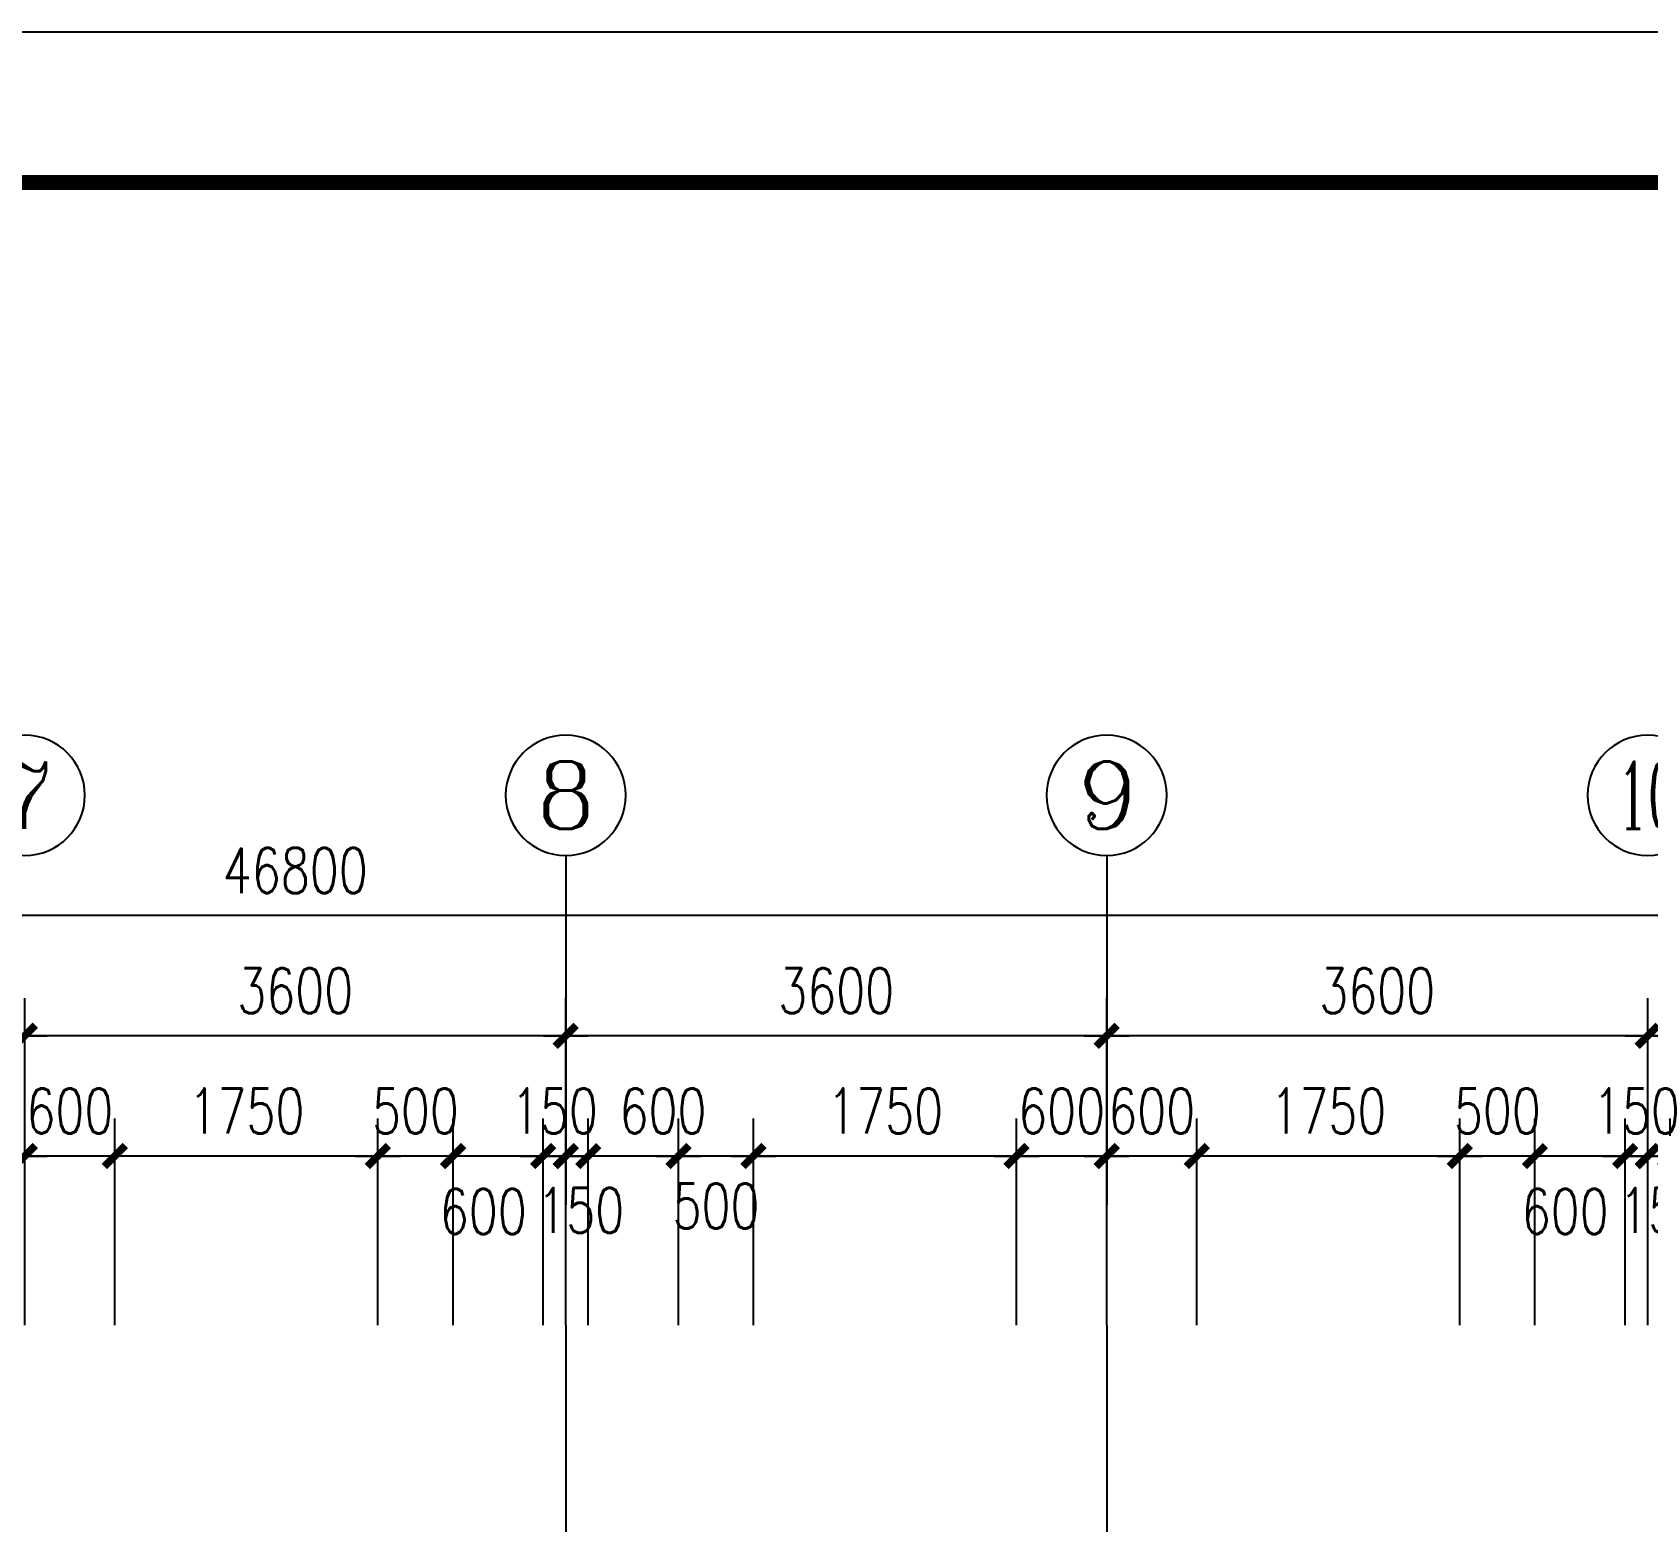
# Model space of a CAD drawing. Extents: x -105837 to 547563, y 466041 to 508041.
# Drawn here: x 100320 to 111070, y 498131 to 508041 of the extents above; entities that cross this region are included whole.
import ezdxf
from ezdxf.enums import TextEntityAlignment as Align

# ---------------------------------------------------------------- set-up
doc = ezdxf.new("R2010")
doc.units = 0
doc.header["$LTSCALE"] = 1000
doc.header["$MEASUREMENT"] = 0
doc.linetypes.add('DOTE', pattern=[2.42, 2, -0.2, 0.02, -0.2])
doc.layers.get('0').update_dxf_attribs({"linetype": 'CONTINUOUS'})
doc.layers.get('DEFPOINTS').update_dxf_attribs({"linetype": 'CONTINUOUS'})
for name, color, linetype in [('AXIS', 3, 'CONTINUOUS'), ('AXIS_TEXT', 7, 'CONTINUOUS'), ('DOTE', 1, 'DOTE'), ('PUB_TITLE', 4, 'CONTINUOUS')]:
    doc.layers.add(name, color=color, linetype=linetype)
doc.styles.add('COMPLEX', font='COMPLEX.shx')
doc.styles.add('DIM_FONT', font='SIMPLEX.shx', dxfattribs={"width": 0.75})
doc.dimstyles.new('DIMN', dxfattribs={"dimtxt": 300, "dimasz": 1, "dimexe": 250, "dimexo": 300, "dimgap": 150, "dimtad": 1, "dimdec": 0, "dimzin": 0, "dimdsep": 46, "dimtxsty": 'DIM_FONT', "dimblk": '_DIMX', "dimcen": 0.09, "dimclrt": 7, "dimadec": 0, "dimazin": 0, "dimtfac": 1, "dimtdec": 0, "dimtix": 1, "dimtmove": 2, "dimatfit": 3, "dimldrblk": '_DIMX', "dimfxl": 1, "dimtolj": 1, "dimtzin": 0, "dimarcsym": 0})

# ---------------------------------------------------------------- blocks, each defined once
blk = doc.blocks.new('_DIMX')
blk.add_line((-150, 0), (150, 0))
at = {"const_width": 50}
blk.add_lwpolyline([(-70, -70), (70, 70)], dxfattribs=at)
blk = doc.blocks.new('*D618')
at = {"layer": 'AXIS', "color": 0, "lineweight": -2, "transparency": 16777216}
for p, q in [((78670, 500239), (78670, 502414)), ((125470, 500239), (125470, 502414)), ((125469, 502164), (78671, 502164))]:
    blk.add_line(p, q, dxfattribs=at)
at = {"layer": 'DEFPOINTS', "color": 0, "transparency": 16777216}
for p in [(78670, 502164), (78670, 499939), (125470, 499939)]:
    blk.add_point(p, dxfattribs=at)
at = {"layer": 'AXIS', "color": 0, "lineweight": -2, "transparency": 16777216}
for p, rotation in [((78670, 502164), 179.9999999999991), ((125470, 502164), 359.9999999999991)]:
    blk.add_blockref('_DIMX', p, dxfattribs=dict(at, rotation=rotation))
at = {"layer": 'AXIS', "color": 7, "transparency": 16777216, "insert": (102070, 502464), "char_height": 300, "attachment_point": 5, "style": 'DIM_FONT'}
blk.add_mtext('\\A1;46800', dxfattribs=at)
blk = doc.blocks.new('*D633')
at = {"layer": 'AXIS', "color": 0, "lineweight": -2, "transparency": 16777216}
for p, q in [((100870, 499439), (100870, 500814)), ((102620, 499439), (102620, 500814)), ((102619, 500564), (100871, 500564))]:
    blk.add_line(p, q, dxfattribs=at)
at = {"layer": 'DEFPOINTS', "color": 0, "transparency": 16777216}
for p in [(100870, 500564), (100870, 499139, 1273), (102620, 499139, 1273)]:
    blk.add_point(p, dxfattribs=at)
at = {"layer": 'AXIS', "color": 0, "lineweight": -2, "transparency": 16777216, "rotation": 180}
blk.add_blockref('_DIMX', (100870, 500564), dxfattribs=at)
at = {"layer": 'AXIS', "color": 0, "lineweight": -2, "transparency": 16777216}
blk.add_blockref('_DIMX', (102620, 500564), dxfattribs=at)
at = {"layer": 'AXIS', "color": 7, "transparency": 16777216, "insert": (101745, 500864), "char_height": 300, "attachment_point": 5, "style": 'DIM_FONT'}
blk.add_mtext('\\A1;1750', dxfattribs=at)
blk = doc.blocks.new('*D635')
at = {"layer": 'AXIS', "color": 0, "lineweight": -2, "transparency": 16777216}
for p, q in [((100270, 500239), (100270, 501614)), ((103870, 500239), (103870, 501614)), ((103869, 501364), (100271, 501364))]:
    blk.add_line(p, q, dxfattribs=at)
at = {"layer": 'DEFPOINTS', "color": 0, "transparency": 16777216}
for p in [(100270, 501364), (100270, 499939), (103870, 499939)]:
    blk.add_point(p, dxfattribs=at)
at = {"layer": 'AXIS', "color": 0, "lineweight": -2, "transparency": 16777216, "rotation": 180}
blk.add_blockref('_DIMX', (100270, 501364), dxfattribs=at)
at = {"layer": 'AXIS', "color": 0, "lineweight": -2, "transparency": 16777216}
blk.add_blockref('_DIMX', (103870, 501364), dxfattribs=at)
at = {"layer": 'AXIS', "color": 7, "transparency": 16777216, "insert": (102070, 501664), "char_height": 300, "attachment_point": 5, "style": 'DIM_FONT'}
blk.add_mtext('\\A1;3600', dxfattribs=at)
blk = doc.blocks.new('*D715')
at = {"layer": 'AXIS', "color": 0, "lineweight": -2, "transparency": 16777216}
for p, q in [((96670, 500239), (96670, 501614)), ((100270, 500239), (100270, 501614)), ((100269, 501364), (96671, 501364))]:
    blk.add_line(p, q, dxfattribs=at)
at = {"layer": 'DEFPOINTS', "color": 0, "transparency": 16777216}
for p in [(96670, 501364), (96670, 499939), (100270, 499939)]:
    blk.add_point(p, dxfattribs=at)
at = {"layer": 'AXIS', "color": 0, "lineweight": -2, "transparency": 16777216, "rotation": 180}
blk.add_blockref('_DIMX', (96670, 501364), dxfattribs=at)
at = {"layer": 'AXIS', "color": 0, "lineweight": -2, "transparency": 16777216}
blk.add_blockref('_DIMX', (100270, 501364), dxfattribs=at)
at = {"layer": 'AXIS', "color": 7, "transparency": 16777216, "insert": (98470, 501664), "char_height": 300, "attachment_point": 5, "style": 'DIM_FONT'}
blk.add_mtext('\\A1;3600', dxfattribs=at)
blk = doc.blocks.new('_axiso')
blk.add_circle((0, 0), 0.5)
at = {"layer": 'AXIS_TEXT', "style": 'COMPLEX', "width": 1.041667}
blk.add_attdef('A', text='', height=0.56, dxfattribs=at).set_placement((-0.25, -0.28), (0.25, -0.28), align=Align.FIT)
blk = doc.blocks.new('*D722')
at = {"layer": 'AXIS', "color": 0, "lineweight": -2, "transparency": 16777216}
for p, q in [((99670, 499439), (99670, 500814)), ((100270, 499439), (100270, 500814)), ((99669, 500564), (99668, 500564)), ((100270, 500564), (99670, 500564)), ((100271, 500564), (100272, 500564))]:
    blk.add_line(p, q, dxfattribs=at)
at = {"layer": 'DEFPOINTS', "color": 0, "transparency": 16777216}
for p in [(99670, 500564), (99670, 499139, 1273), (100270, 499139)]:
    blk.add_point(p, dxfattribs=at)
at = {"layer": 'AXIS', "color": 0, "lineweight": -2, "transparency": 16777216}
blk.add_blockref('_DIMX', (99670, 500564), dxfattribs=at)
at = {"layer": 'AXIS', "color": 0, "lineweight": -2, "transparency": 16777216, "rotation": 180}
blk.add_blockref('_DIMX', (100270, 500564), dxfattribs=at)
at = {"layer": 'AXIS', "color": 7, "transparency": 16777216, "insert": (99970, 500864), "char_height": 300, "attachment_point": 5, "style": 'DIM_FONT'}
blk.add_mtext('\\A1;600', dxfattribs=at)
blk = doc.blocks.new('*D723')
at = {"layer": 'AXIS', "color": 0, "lineweight": -2, "transparency": 16777216}
for p, q in [((100270, 499439), (100270, 500814)), ((100870, 499439), (100870, 500814)), ((100269, 500564), (100268, 500564)), ((100870, 500564), (100270, 500564)), ((100871, 500564), (100872, 500564))]:
    blk.add_line(p, q, dxfattribs=at)
at = {"layer": 'DEFPOINTS', "color": 0, "transparency": 16777216}
for p in [(100270, 500564), (100270, 499139), (100870, 499139, 1273)]:
    blk.add_point(p, dxfattribs=at)
at = {"layer": 'AXIS', "color": 0, "lineweight": -2, "transparency": 16777216}
blk.add_blockref('_DIMX', (100270, 500564), dxfattribs=at)
at = {"layer": 'AXIS', "color": 0, "lineweight": -2, "transparency": 16777216, "rotation": 180}
blk.add_blockref('_DIMX', (100870, 500564), dxfattribs=at)
at = {"layer": 'AXIS', "color": 7, "transparency": 16777216, "insert": (100570, 500864), "char_height": 300, "attachment_point": 5, "style": 'DIM_FONT'}
blk.add_mtext('\\A1;600', dxfattribs=at)
blk = doc.blocks.new('*D730')
at = {"layer": 'AXIS', "color": 0, "lineweight": -2, "transparency": 16777216}
for p, q in [((111070, 500239), (111070, 501614)), ((114670, 500239), (114670, 501614)), ((114669, 501364), (111071, 501364))]:
    blk.add_line(p, q, dxfattribs=at)
at = {"layer": 'DEFPOINTS', "color": 0, "transparency": 16777216}
for p in [(111070, 501364), (111070, 499939), (114670, 499939)]:
    blk.add_point(p, dxfattribs=at)
at = {"layer": 'AXIS', "color": 0, "lineweight": -2, "transparency": 16777216, "rotation": 180}
blk.add_blockref('_DIMX', (111070, 501364), dxfattribs=at)
at = {"layer": 'AXIS', "color": 0, "lineweight": -2, "transparency": 16777216}
blk.add_blockref('_DIMX', (114670, 501364), dxfattribs=at)
at = {"layer": 'AXIS', "color": 7, "transparency": 16777216, "insert": (112870, 501664), "char_height": 300, "attachment_point": 5, "style": 'DIM_FONT'}
blk.add_mtext('\\A1;3600', dxfattribs=at)
blk = doc.blocks.new('*D749')
at = {"layer": 'AXIS', "color": 0, "lineweight": -2, "transparency": 16777216}
for p, q in [((107470, 499439), (107470, 500814)), ((108070, 499439), (108070, 500814)), ((107469, 500564), (107468, 500564)), ((108070, 500564), (107470, 500564)), ((108071, 500564), (108072, 500564))]:
    blk.add_line(p, q, dxfattribs=at)
at = {"layer": 'DEFPOINTS', "color": 0, "transparency": 16777216}
for p in [(107470, 500564), (107470, 499139), (108070, 499139, 1273)]:
    blk.add_point(p, dxfattribs=at)
at = {"layer": 'AXIS', "color": 0, "lineweight": -2, "transparency": 16777216}
blk.add_blockref('_DIMX', (107470, 500564), dxfattribs=at)
at = {"layer": 'AXIS', "color": 0, "lineweight": -2, "transparency": 16777216, "rotation": 180}
blk.add_blockref('_DIMX', (108070, 500564), dxfattribs=at)
at = {"layer": 'AXIS', "color": 7, "transparency": 16777216, "insert": (107770, 500864), "char_height": 300, "attachment_point": 5, "style": 'DIM_FONT'}
blk.add_mtext('\\A1;600', dxfattribs=at)
blk = doc.blocks.new('*D750')
at = {"layer": 'AXIS', "color": 0, "lineweight": -2, "transparency": 16777216}
for p, q in [((107470, 500239), (107470, 501614)), ((111070, 500239), (111070, 501614)), ((111069, 501364), (107471, 501364))]:
    blk.add_line(p, q, dxfattribs=at)
at = {"layer": 'DEFPOINTS', "color": 0, "transparency": 16777216}
for p in [(107470, 501364), (107470, 499939), (111070, 499939)]:
    blk.add_point(p, dxfattribs=at)
at = {"layer": 'AXIS', "color": 0, "lineweight": -2, "transparency": 16777216, "rotation": 180}
blk.add_blockref('_DIMX', (107470, 501364), dxfattribs=at)
at = {"layer": 'AXIS', "color": 0, "lineweight": -2, "transparency": 16777216}
blk.add_blockref('_DIMX', (111070, 501364), dxfattribs=at)
at = {"layer": 'AXIS', "color": 7, "transparency": 16777216, "insert": (109270, 501664), "char_height": 300, "attachment_point": 5, "style": 'DIM_FONT'}
blk.add_mtext('\\A1;3600', dxfattribs=at)
blk = doc.blocks.new('*D759')
at = {"layer": 'AXIS', "color": 0, "lineweight": -2, "transparency": 16777216}
for p, q in [((104620, 499439), (104620, 500814)), ((105120, 499439), (105120, 500814)), ((105119, 500564), (104621, 500564))]:
    blk.add_line(p, q, dxfattribs=at)
at = {"layer": 'DEFPOINTS', "color": 0, "transparency": 16777216}
for p in [(104620, 500564), (104620, 499139, 1273), (105120, 499139, 1273)]:
    blk.add_point(p, dxfattribs=at)
at = {"layer": 'AXIS', "color": 0, "lineweight": -2, "transparency": 16777216, "rotation": 180}
blk.add_blockref('_DIMX', (104620, 500564), dxfattribs=at)
at = {"layer": 'AXIS', "color": 0, "lineweight": -2, "transparency": 16777216}
blk.add_blockref('_DIMX', (105120, 500564), dxfattribs=at)
at = {"layer": 'AXIS', "color": 7, "transparency": 16777216, "insert": (104870, 500232), "char_height": 300, "attachment_point": 5, "style": 'DIM_FONT'}
blk.add_mtext('\\A1;500', dxfattribs=at)
blk = doc.blocks.new('*D760')
at = {"layer": 'AXIS', "color": 0, "lineweight": -2, "transparency": 16777216}
for p, q in [((103870, 500239), (103870, 501614)), ((107470, 500239), (107470, 501614)), ((107469, 501364), (103871, 501364))]:
    blk.add_line(p, q, dxfattribs=at)
at = {"layer": 'DEFPOINTS', "color": 0, "transparency": 16777216}
for p in [(103870, 501364), (103870, 499939), (107470, 499939)]:
    blk.add_point(p, dxfattribs=at)
at = {"layer": 'AXIS', "color": 0, "lineweight": -2, "transparency": 16777216, "rotation": 180}
blk.add_blockref('_DIMX', (103870, 501364), dxfattribs=at)
at = {"layer": 'AXIS', "color": 0, "lineweight": -2, "transparency": 16777216}
blk.add_blockref('_DIMX', (107470, 501364), dxfattribs=at)
at = {"layer": 'AXIS', "color": 7, "transparency": 16777216, "insert": (105670, 501664), "char_height": 300, "attachment_point": 5, "style": 'DIM_FONT'}
blk.add_mtext('\\A1;3600', dxfattribs=at)
blk = doc.blocks.new('*D761')
at = {"layer": 'AXIS', "color": 0, "lineweight": -2, "transparency": 16777216}
for p, q in [((103120, 499439), (103120, 500814)), ((103720, 499439), (103720, 500814)), ((103719, 500564), (103121, 500564))]:
    blk.add_line(p, q, dxfattribs=at)
at = {"layer": 'DEFPOINTS', "color": 0, "transparency": 16777216}
for p in [(103120, 500564), (103120, 499139, 1273), (103720, 499139, 1273)]:
    blk.add_point(p, dxfattribs=at)
at = {"layer": 'AXIS', "color": 0, "lineweight": -2, "transparency": 16777216, "rotation": 180}
blk.add_blockref('_DIMX', (103120, 500564), dxfattribs=at)
at = {"layer": 'AXIS', "color": 0, "lineweight": -2, "transparency": 16777216}
blk.add_blockref('_DIMX', (103720, 500564), dxfattribs=at)
at = {"layer": 'AXIS', "color": 7, "transparency": 16777216, "insert": (103321, 500195), "char_height": 300, "attachment_point": 5, "style": 'DIM_FONT'}
blk.add_mtext('\\A1;600', dxfattribs=at)
blk = doc.blocks.new('*D762')
at = {"layer": 'AXIS', "color": 0, "lineweight": -2, "transparency": 16777216}
for p, q in [((102620, 499439), (102620, 500814)), ((103120, 499439), (103120, 500814)), ((102619, 500564), (102618, 500564)), ((103120, 500564), (102620, 500564)), ((103121, 500564), (103122, 500564))]:
    blk.add_line(p, q, dxfattribs=at)
at = {"layer": 'DEFPOINTS', "color": 0, "transparency": 16777216}
for p in [(102620, 500564), (102620, 499139, 1273), (103120, 499139, 1273)]:
    blk.add_point(p, dxfattribs=at)
at = {"layer": 'AXIS', "color": 0, "lineweight": -2, "transparency": 16777216}
blk.add_blockref('_DIMX', (102620, 500564), dxfattribs=at)
at = {"layer": 'AXIS', "color": 0, "lineweight": -2, "transparency": 16777216, "rotation": 180}
blk.add_blockref('_DIMX', (103120, 500564), dxfattribs=at)
at = {"layer": 'AXIS', "color": 7, "transparency": 16777216, "insert": (102870, 500864), "char_height": 300, "attachment_point": 5, "style": 'DIM_FONT'}
blk.add_mtext('\\A1;500', dxfattribs=at)
blk = doc.blocks.new('*D763')
at = {"layer": 'AXIS', "color": 0, "lineweight": -2, "transparency": 16777216}
for p, q in [((104020, 499439), (104020, 500814)), ((104620, 499439), (104620, 500814)), ((104619, 500564), (104021, 500564))]:
    blk.add_line(p, q, dxfattribs=at)
at = {"layer": 'DEFPOINTS', "color": 0, "transparency": 16777216}
for p in [(104020, 500564), (104020, 499139, 1273), (104620, 499139, 1273)]:
    blk.add_point(p, dxfattribs=at)
at = {"layer": 'AXIS', "color": 0, "lineweight": -2, "transparency": 16777216, "rotation": 180}
blk.add_blockref('_DIMX', (104020, 500564), dxfattribs=at)
at = {"layer": 'AXIS', "color": 0, "lineweight": -2, "transparency": 16777216}
blk.add_blockref('_DIMX', (104620, 500564), dxfattribs=at)
at = {"layer": 'AXIS', "color": 7, "transparency": 16777216, "insert": (104517, 500864), "char_height": 300, "attachment_point": 5, "style": 'DIM_FONT'}
blk.add_mtext('\\A1;600', dxfattribs=at)
blk = doc.blocks.new('*D764')
at = {"layer": 'AXIS', "color": 0, "lineweight": -2, "transparency": 16777216}
for p, q in [((103720, 499439), (103720, 500814)), ((103870, 499439), (103870, 500814)), ((103719, 500564), (103718, 500564)), ((103870, 500564), (103720, 500564)), ((103871, 500564), (103872, 500564))]:
    blk.add_line(p, q, dxfattribs=at)
at = {"layer": 'DEFPOINTS', "color": 0, "transparency": 16777216}
for p in [(103720, 500564), (103720, 499139, 1273), (103870, 499139)]:
    blk.add_point(p, dxfattribs=at)
at = {"layer": 'AXIS', "color": 0, "lineweight": -2, "transparency": 16777216}
blk.add_blockref('_DIMX', (103720, 500564), dxfattribs=at)
at = {"layer": 'AXIS', "color": 0, "lineweight": -2, "transparency": 16777216, "rotation": 180}
blk.add_blockref('_DIMX', (103870, 500564), dxfattribs=at)
at = {"layer": 'AXIS', "color": 7, "transparency": 16777216, "insert": (103795, 500864), "char_height": 300, "attachment_point": 5, "style": 'DIM_FONT'}
blk.add_mtext('\\A1;150', dxfattribs=at)
blk = doc.blocks.new('*D765')
at = {"layer": 'AXIS', "color": 0, "lineweight": -2, "transparency": 16777216}
for p, q in [((103870, 499439), (103870, 500814)), ((104020, 499439), (104020, 500814)), ((103869, 500564), (103868, 500564)), ((104020, 500564), (103870, 500564)), ((104021, 500564), (104022, 500564))]:
    blk.add_line(p, q, dxfattribs=at)
at = {"layer": 'DEFPOINTS', "color": 0, "transparency": 16777216}
for p in [(103870, 500564), (103870, 499139), (104020, 499139, 1273)]:
    blk.add_point(p, dxfattribs=at)
at = {"layer": 'AXIS', "color": 0, "lineweight": -2, "transparency": 16777216}
blk.add_blockref('_DIMX', (103870, 500564), dxfattribs=at)
at = {"layer": 'AXIS', "color": 0, "lineweight": -2, "transparency": 16777216, "rotation": 180}
blk.add_blockref('_DIMX', (104020, 500564), dxfattribs=at)
at = {"layer": 'AXIS', "color": 7, "transparency": 16777216, "insert": (103970, 500202), "char_height": 300, "attachment_point": 5, "style": 'DIM_FONT'}
blk.add_mtext('\\A1;150', dxfattribs=at)
blk = doc.blocks.new('*D766')
at = {"layer": 'AXIS', "color": 0, "lineweight": -2, "transparency": 16777216}
for p, q in [((105120, 499439), (105120, 500814)), ((106870, 499439), (106870, 500814)), ((106869, 500564), (105121, 500564))]:
    blk.add_line(p, q, dxfattribs=at)
at = {"layer": 'DEFPOINTS', "color": 0, "transparency": 16777216}
for p in [(105120, 500564), (105120, 499139, 1273), (106870, 499139, 1273)]:
    blk.add_point(p, dxfattribs=at)
at = {"layer": 'AXIS', "color": 0, "lineweight": -2, "transparency": 16777216, "rotation": 180}
blk.add_blockref('_DIMX', (105120, 500564), dxfattribs=at)
at = {"layer": 'AXIS', "color": 0, "lineweight": -2, "transparency": 16777216}
blk.add_blockref('_DIMX', (106870, 500564), dxfattribs=at)
at = {"layer": 'AXIS', "color": 7, "transparency": 16777216, "insert": (105995, 500864), "char_height": 300, "attachment_point": 5, "style": 'DIM_FONT'}
blk.add_mtext('\\A1;1750', dxfattribs=at)
blk = doc.blocks.new('*D767')
at = {"layer": 'AXIS', "color": 0, "lineweight": -2, "transparency": 16777216}
for p, q in [((106870, 499439), (106870, 500814)), ((107470, 499439), (107470, 500814)), ((106869, 500564), (106868, 500564)), ((107470, 500564), (106870, 500564)), ((107471, 500564), (107472, 500564))]:
    blk.add_line(p, q, dxfattribs=at)
at = {"layer": 'DEFPOINTS', "color": 0, "transparency": 16777216}
for p in [(106870, 500564), (106870, 499139, 1273), (107470, 499139)]:
    blk.add_point(p, dxfattribs=at)
at = {"layer": 'AXIS', "color": 0, "lineweight": -2, "transparency": 16777216}
blk.add_blockref('_DIMX', (106870, 500564), dxfattribs=at)
at = {"layer": 'AXIS', "color": 0, "lineweight": -2, "transparency": 16777216, "rotation": 180}
blk.add_blockref('_DIMX', (107470, 500564), dxfattribs=at)
at = {"layer": 'AXIS', "color": 7, "transparency": 16777216, "insert": (107170, 500864), "char_height": 300, "attachment_point": 5, "style": 'DIM_FONT'}
blk.add_mtext('\\A1;600', dxfattribs=at)
blk = doc.blocks.new('*D772')
at = {"layer": 'AXIS', "color": 0, "lineweight": -2, "transparency": 16777216}
for p, q in [((110920, 499439), (110920, 500814)), ((111070, 499439), (111070, 500814)), ((110919, 500564), (110918, 500564)), ((111070, 500564), (110920, 500564)), ((111071, 500564), (111072, 500564))]:
    blk.add_line(p, q, dxfattribs=at)
at = {"layer": 'DEFPOINTS', "color": 0, "transparency": 16777216}
for p in [(110920, 500564), (110920, 499139, 1273), (111070, 499139)]:
    blk.add_point(p, dxfattribs=at)
at = {"layer": 'AXIS', "color": 0, "lineweight": -2, "transparency": 16777216}
blk.add_blockref('_DIMX', (110920, 500564), dxfattribs=at)
at = {"layer": 'AXIS', "color": 0, "lineweight": -2, "transparency": 16777216, "rotation": 180}
blk.add_blockref('_DIMX', (111070, 500564), dxfattribs=at)
at = {"layer": 'AXIS', "color": 7, "transparency": 16777216, "insert": (110995, 500864), "char_height": 300, "attachment_point": 5, "style": 'DIM_FONT'}
blk.add_mtext('\\A1;150', dxfattribs=at)
blk = doc.blocks.new('*D773')
at = {"layer": 'AXIS', "color": 0, "lineweight": -2, "transparency": 16777216}
for p, q in [((111070, 499439), (111070, 500814)), ((111220, 499439), (111220, 500814)), ((111069, 500564), (111068, 500564)), ((111220, 500564), (111070, 500564)), ((111221, 500564), (111222, 500564))]:
    blk.add_line(p, q, dxfattribs=at)
at = {"layer": 'DEFPOINTS', "color": 0, "transparency": 16777216}
for p in [(111070, 500564), (111070, 499139), (111220, 499139, 1273)]:
    blk.add_point(p, dxfattribs=at)
at = {"layer": 'AXIS', "color": 0, "lineweight": -2, "transparency": 16777216}
blk.add_blockref('_DIMX', (111070, 500564), dxfattribs=at)
at = {"layer": 'AXIS', "color": 0, "lineweight": -2, "transparency": 16777216, "rotation": 180}
blk.add_blockref('_DIMX', (111220, 500564), dxfattribs=at)
at = {"layer": 'AXIS', "color": 7, "transparency": 16777216, "insert": (111170, 500202), "char_height": 300, "attachment_point": 5, "style": 'DIM_FONT'}
blk.add_mtext('\\A1;150', dxfattribs=at)
blk = doc.blocks.new('*D774')
at = {"layer": 'AXIS', "color": 0, "lineweight": -2, "transparency": 16777216}
for p, q in [((110320, 499439), (110320, 500814)), ((110920, 499439), (110920, 500814)), ((110919, 500564), (110321, 500564))]:
    blk.add_line(p, q, dxfattribs=at)
at = {"layer": 'DEFPOINTS', "color": 0, "transparency": 16777216}
for p in [(110320, 500564), (110320, 499139, 1273), (110920, 499139, 1273)]:
    blk.add_point(p, dxfattribs=at)
at = {"layer": 'AXIS', "color": 0, "lineweight": -2, "transparency": 16777216, "rotation": 180}
blk.add_blockref('_DIMX', (110320, 500564), dxfattribs=at)
at = {"layer": 'AXIS', "color": 0, "lineweight": -2, "transparency": 16777216}
blk.add_blockref('_DIMX', (110920, 500564), dxfattribs=at)
at = {"layer": 'AXIS', "color": 7, "transparency": 16777216, "insert": (110521, 500195), "char_height": 300, "attachment_point": 5, "style": 'DIM_FONT'}
blk.add_mtext('\\A1;600', dxfattribs=at)
blk = doc.blocks.new('*D775')
at = {"layer": 'AXIS', "color": 0, "lineweight": -2, "transparency": 16777216}
for p, q in [((108070, 499439), (108070, 500814)), ((109820, 499439), (109820, 500814)), ((109819, 500564), (108071, 500564))]:
    blk.add_line(p, q, dxfattribs=at)
at = {"layer": 'DEFPOINTS', "color": 0, "transparency": 16777216}
for p in [(108070, 500564), (108070, 499139, 1273), (109820, 499139, 1273)]:
    blk.add_point(p, dxfattribs=at)
at = {"layer": 'AXIS', "color": 0, "lineweight": -2, "transparency": 16777216, "rotation": 180}
blk.add_blockref('_DIMX', (108070, 500564), dxfattribs=at)
at = {"layer": 'AXIS', "color": 0, "lineweight": -2, "transparency": 16777216}
blk.add_blockref('_DIMX', (109820, 500564), dxfattribs=at)
at = {"layer": 'AXIS', "color": 7, "transparency": 16777216, "insert": (108945, 500864), "char_height": 300, "attachment_point": 5, "style": 'DIM_FONT'}
blk.add_mtext('\\A1;1750', dxfattribs=at)
blk = doc.blocks.new('*D776')
at = {"layer": 'AXIS', "color": 0, "lineweight": -2, "transparency": 16777216}
for p, q in [((109820, 499439), (109820, 500814)), ((110320, 499439), (110320, 500814)), ((109819, 500564), (109818, 500564)), ((110320, 500564), (109820, 500564)), ((110321, 500564), (110322, 500564))]:
    blk.add_line(p, q, dxfattribs=at)
at = {"layer": 'DEFPOINTS', "color": 0, "transparency": 16777216}
for p in [(109820, 500564), (109820, 499139, 1273), (110320, 499139, 1273)]:
    blk.add_point(p, dxfattribs=at)
at = {"layer": 'AXIS', "color": 0, "lineweight": -2, "transparency": 16777216}
blk.add_blockref('_DIMX', (109820, 500564), dxfattribs=at)
at = {"layer": 'AXIS', "color": 0, "lineweight": -2, "transparency": 16777216, "rotation": 180}
blk.add_blockref('_DIMX', (110320, 500564), dxfattribs=at)
at = {"layer": 'AXIS', "color": 7, "transparency": 16777216, "insert": (110070, 500864), "char_height": 300, "attachment_point": 5, "style": 'DIM_FONT'}
blk.add_mtext('\\A1;500', dxfattribs=at)
blk = doc.blocks.new('*D778')
at = {"layer": 'AXIS', "color": 0, "lineweight": -2, "transparency": 16777216}
for p, q in [((111220, 499439), (111220, 500814)), ((111820, 499439), (111820, 500814)), ((111819, 500564), (111221, 500564))]:
    blk.add_line(p, q, dxfattribs=at)
at = {"layer": 'DEFPOINTS', "color": 0, "transparency": 16777216}
for p in [(111220, 500564), (111220, 499139, 1273), (111820, 499139, 1273)]:
    blk.add_point(p, dxfattribs=at)
at = {"layer": 'AXIS', "color": 0, "lineweight": -2, "transparency": 16777216, "rotation": 180}
blk.add_blockref('_DIMX', (111220, 500564), dxfattribs=at)
at = {"layer": 'AXIS', "color": 0, "lineweight": -2, "transparency": 16777216}
blk.add_blockref('_DIMX', (111820, 500564), dxfattribs=at)
at = {"layer": 'AXIS', "color": 7, "transparency": 16777216, "insert": (111717, 500864), "char_height": 300, "attachment_point": 5, "style": 'DIM_FONT'}
blk.add_mtext('\\A1;600', dxfattribs=at)

msp = doc.modelspace()

# ---------------------------------------------------------------- linework, layer by layer
at = {"layer": 'AXIS'}
for p, q in [((103870.1323, 502564.05978), (103870.1323, 500239.05978)), ((107470.1323, 502564.05978), (107470.1323, 500239.05978))]:
    msp.add_line(p, q, dxfattribs=at)
at = {"layer": 'DOTE'}
for p, q in [((103870.1323, 499439.05978), (103870.1323, 476824.65569)), ((107470.1323, 499439.05978), (107470.1323, 476824.65569))]:
    msp.add_line(p, q, dxfattribs=at)
at = {"layer": 'PUB_TITLE'}
msp.add_lwpolyline([(72363.01576, 466040.74173), (131763.01576, 466040.74173), (131763.01576, 508040.74173), (72363.01576, 508040.74173)], close=True, dxfattribs=at)
at = {"layer": 'PUB_TITLE', "const_width": 100}
msp.add_lwpolyline([(73363.01576, 467040.74173), (130763.01576, 467040.74173), (130763.01576, 507040.74173), (73363.01576, 507040.74173)], close=True, dxfattribs=at)

# ---------------------------------------------------------------- block references
at = {"layer": 'AXIS'}
ref = msp.add_blockref('_axiso', (100270.1323, 502964.05978), dxfattribs=dict(at, xscale=-800, yscale=800, zscale=800, rotation=180))
ref.add_attrib('A', '7', dxfattribs={"layer": 'AXIS_TEXT', "height": 448, "style": 'COMPLEX', "width": 1.339286}).set_placement((100070.1323, 502740.05978), (100470.1323, 502740.05978), align=Align.FIT)
ref = msp.add_blockref('_axiso', (103870.1323, 502964.05978), dxfattribs=dict(at, xscale=-800, yscale=800, zscale=800, rotation=180))
ref.add_attrib('A', '8', dxfattribs={"layer": 'AXIS_TEXT', "height": 448, "style": 'COMPLEX', "width": 1.339286}).set_placement((103670.1323, 502740.05978), (104070.1323, 502740.05978), align=Align.FIT)
ref = msp.add_blockref('_axiso', (107470.1323, 502964.05978), dxfattribs=dict(at, xscale=-800, yscale=800, zscale=800, rotation=180))
ref.add_attrib('A', '9', dxfattribs={"layer": 'AXIS_TEXT', "height": 448, "style": 'COMPLEX', "width": 1.339286}).set_placement((107270.1323, 502740.05978), (107670.1323, 502740.05978), align=Align.FIT)
ref = msp.add_blockref('_axiso', (111070.1323, 502964.05978), dxfattribs=dict(at, xscale=-800, yscale=800, zscale=800, rotation=180))
ref.add_attrib('A', '10', dxfattribs={"layer": 'AXIS_TEXT', "height": 448, "style": 'COMPLEX', "width": 0.646552}).set_placement((110870.1323, 502740.05978), (111270.1323, 502740.05978), align=Align.FIT)

# ---------------------------------------------------------------- dimensions: what is measured, and where the dimension line sits
dim = msp.add_aligned_dim(p1=(125470.1323, 499939.05978), p2=(78670.1323, 499939.05978), distance=-2225, dimstyle='DIMN', dxfattribs=at)
dim.commit()
dim.dimension.update_dxf_attribs({"geometry": '*D618', "text_midpoint": (102070.1323, 502464.05978)})
for base, p1, p2, picture, middle in [((96670.1323, 501364.05978), (100270.1323, 499939.05978), (96670.1323, 499939.05978), '*D715', (98470.1323, 501664.05978)), ((100270.1323, 501364.05978), (103870.1323, 499939.05978), (100270.1323, 499939.05978), '*D635', (102070.1323, 501664.05978)), ((103870.1323, 501364.05978), (107470.1323, 499939.05978), (103870.1323, 499939.05978), '*D760', (105670.1323, 501664.05978)), ((107470.1323, 501364.05978), (111070.1323, 499939.05978), (107470.1323, 499939.05978), '*D750', (109270.1323, 501664.05978)), ((111070.1323, 501364.05978), (114670.1323, 499939.05978), (111070.1323, 499939.05978), '*D730', (112870.1323, 501664.05978)), ((99670.1323, 500564.05978), (100270.1323, 499139.05978), (99670.1323, 499139.05978, 1272.79221), '*D722', (99970.1323, 500864.05978)), ((100270.1323, 500564.05978), (100870.1323, 499139.05978, 1272.79221), (100270.1323, 499139.05978), '*D723', (100570.1323, 500864.05978)), ((100870.1323, 500564.05978), (102620.1323, 499139.05978, 1272.79221), (100870.1323, 499139.05978, 1272.79221), '*D633', (101745.1323, 500864.05978)), ((102620.1323, 500564.05978), (103120.1323, 499139.05978, 1272.79221), (102620.1323, 499139.05978, 1272.79221), '*D762', (102870.1323, 500864.05978)), ((103720.1323, 500564.05978), (103870.1323, 499139.05978), (103720.1323, 499139.05978, 1272.79221), '*D764', (103795.1323, 500864.05978)), ((105120.1323, 500564.05978), (106870.1323, 499139.05978, 1272.79221), (105120.1323, 499139.05978, 1272.79221), '*D766', (105995.1323, 500864.05978)), ((106870.1323, 500564.05978), (107470.1323, 499139.05978), (106870.1323, 499139.05978, 1272.79221), '*D767', (107170.1323, 500864.05978)), ((107470.1323, 500564.05978), (108070.1323, 499139.05978, 1272.79221), (107470.1323, 499139.05978), '*D749', (107770.1323, 500864.05978)), ((108070.1323, 500564.05978), (109820.1323, 499139.05978, 1272.79221), (108070.1323, 499139.05978, 1272.79221), '*D775', (108945.1323, 500864.05978)), ((109820.1323, 500564.05978), (110320.1323, 499139.05978, 1272.79221), (109820.1323, 499139.05978, 1272.79221), '*D776', (110070.1323, 500864.05978)), ((110920.1323, 500564.05978), (111070.1323, 499139.05978), (110920.1323, 499139.05978, 1272.79221), '*D772', (110995.1323, 500864.05978))]:
    dim = msp.add_linear_dim(base=base, p1=p1, p2=p2, dimstyle='DIMN', dxfattribs=at)
    dim.commit()
    dim.dimension.update_dxf_attribs({"geometry": picture, "text_midpoint": middle})
for base, p1, p2, picture, middle in [((104020.1323, 500564.05978), (104620.1323, 499139.05978, 1272.79221), (104020.1323, 499139.05978, 1272.79221), '*D763', (104517.12676, 500864.05978)), ((111220.1323, 500564.05978), (111820.1323, 499139.05978, 1272.79221), (111220.1323, 499139.05978, 1272.79221), '*D778', (111717.12676, 500864.05978)), ((103120.1323, 500564.05978), (103720.1323, 499139.05978, 1272.79221), (103120.1323, 499139.05978, 1272.79221), '*D761', (103321.41799, 500195.33349)), ((103870.1323, 500564.05978), (104020.1323, 499139.05978, 1272.79221), (103870.1323, 499139.05978), '*D765', (103969.91144, 500201.88148)), ((104620.1323, 500564.05978), (105120.1323, 499139.05978, 1272.79221), (104620.1323, 499139.05978, 1272.79221), '*D759', (104870.1323, 500232.3794)), ((110320.1323, 500564.05978), (110920.1323, 499139.05978, 1272.79221), (110320.1323, 499139.05978, 1272.79221), '*D774', (110521.41799, 500195.33349)), ((111070.1323, 500564.05978), (111220.1323, 499139.05978, 1272.79221), (111070.1323, 499139.05978), '*D773', (111169.91144, 500201.88148))]:
    dim = msp.add_linear_dim(base=base, p1=p1, p2=p2, dimstyle='DIMN', dxfattribs=at)
    dim.commit()
    dim.dimension.update_dxf_attribs({"geometry": picture, "text_midpoint": middle, "dimtype": 128})

doc.saveas('drawing.dxf')
